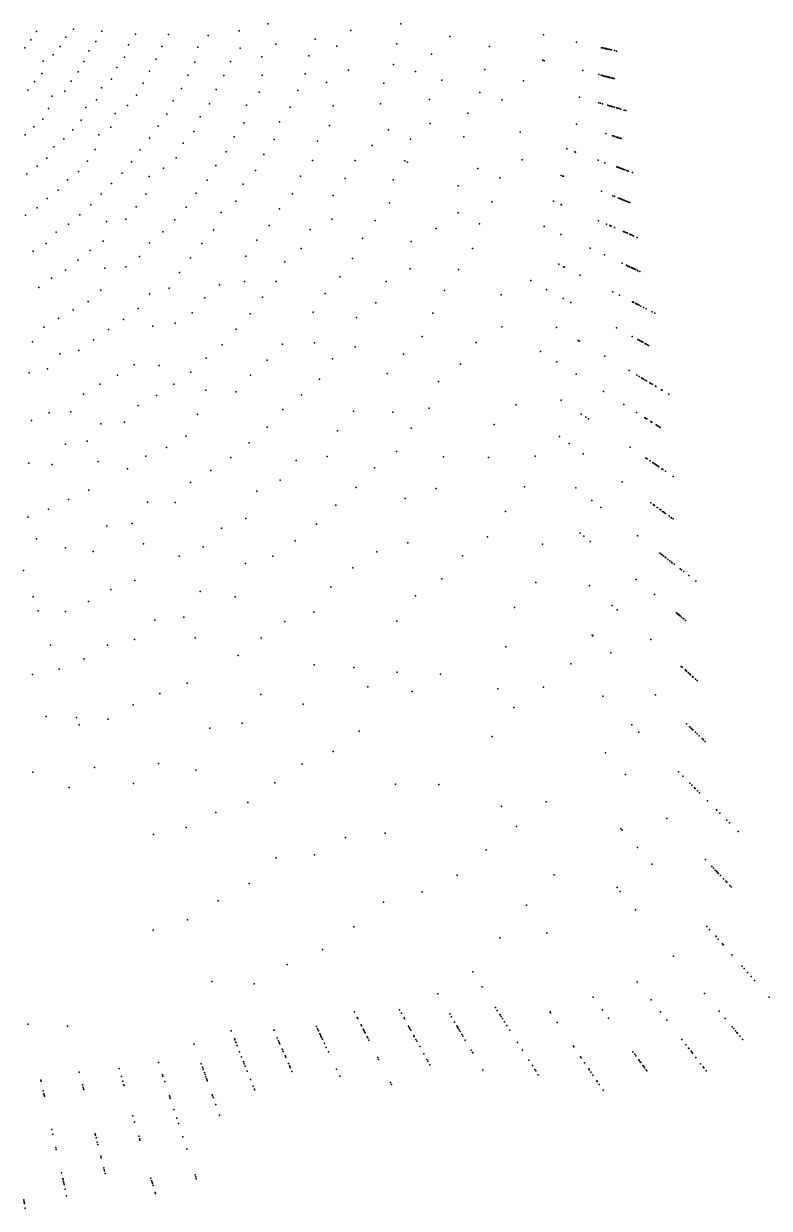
# Model space of a CAD drawing. Header units: millimetres. Extents: x -1492 to 2273, y -3124 to 2390.
# Drawn here: x 580 to 2273, y -3058 to -369 of the extents above; entities that cross this region are included whole.
import ezdxf

# ---------------------------------------------------------------- set-up
doc = ezdxf.new("R2010")
doc.units = ezdxf.units.MM

msp = doc.modelspace()

# ---------------------------------------------------------------- linework, layer by layer
for p in [(1134.2, -368.5, 1641.5), (1436.1, -368.7, 1681.8), (608.9, -386.4, 1666.6), (675.1, -399.2, 1666.7), (692.9, -380.9, 1680.3), (757.2, -385.8, 1668), (833.4, -392.2, 1675.5), (908.7, -393.2, 1674.1), (998.4, -395.3, 1692), (1068.8, -384.8, 1671.5), (1241.6, -403.4, 1683), (1322.8, -384.3, 1665.1), (1547.5, -397.3, 1701.4), (1760.8, -393.6, 1694.2), (582.2, -423, 1663), (595.9, -404.9, 1664.8), (662.2, -420.2, 1666.7), (743.2, -408.6, 1664.4), (818.1, -416.9, 1670.2), (893.6, -420.5, 1669.8), (975.2, -422, 1674.3), (1071.4, -424.2, 1695.5), (1152.5, -414.9, 1686), (1291.3, -419.6, 1641.2), (1427, -414.6, 1685.5), (1637.6, -420.5, 1690.7), (1835.2, -410.2, 1657.9), (1892.3, -423, 1504.1), (1892.7, -423.1, 1604.4), (1894.2, -423.4, 1147.9), (1894.4, -423.4, 1319.2), (1895, -423.6, 913.7), (1898.1, -424.3, 631.9), (1899.1, -424.5, 371.2), (1899.6, -424.6, 565.5), (1899.8, -424.7, 308.3), (1900.1, -424.7, 770.9), (1900.2, -424.7, 61.2), (1901.1, -424.9, 1070.9), (1901.2, -425, 1415.4), (1902.2, -425.2, 122.6), (1902.4, -425.2, 843.5), (1902.6, -425.3, 1237.2), (1905.6, -426, 501.4), (1908.7, -426.6, 996.5), (1910.8, -427.1, 704.9), (1913.4, -427.7, 438.2), (1915.1, -428.1, 247.9), (1921.8, -429.6, 186.1), (624.2, -453.5, 1639.6), (646.9, -439.6, 1662.2), (716.4, -454.7, 1665.3), (728, -430.5, 1659.9), (808.9, -444.7, 1679), (880.8, -448.8, 1671.6), (968.7, -455.8, 1687), (1049.2, -454, 1682.3), (1120.3, -443.6, 1658.5), (1227.2, -441.8, 1681.4), (1506, -437.5, 1670.1), (1758.9, -451.6, 0), (1762.3, -452.5, 1708.6), (1926.5, -430.6, 0), (620.7, -481.5, 1669.4), (703.3, -478, 1668.8), (791.2, -467.9, 1672), (865.8, -476, 1670.7), (1218.9, -482.6, 1690.1), (1317.6, -474.4, 1692.8), (1419.5, -461.2, 1693), (1469.4, -477.4, 1645.3), (1627, -472.7, 1694.2), (1849.8, -474.9, 1683.7), (604, -499.7, 1665.8), (687.2, -499.3, 1667.1), (779.3, -494.6, 1679), (851.3, -503.5, 1672.4), (952.9, -485.5, 1685.3), (1034, -486.5, 1681.4), (1121.5, -485.3, 1681.9), (1267.7, -501.9, 1648.1), (1398.1, -503.4, 1685.5), (1529.3, -496.9, 0), (1715.1, -498.3, 1677.1), (1885.9, -484.2, 1610.8), (1891.6, -485.7, 1418.9), (1894.8, -486.5, 1241.5), (1897, -487.1, 1076.7), (1898.3, -487.4, 922.2), (1901.1, -488.1, 777.1), (1903.2, -488.6, 638.4), (1904.1, -488.9, 1524.9), (1905.8, -489.3, 1337.2), (1906.4, -489.5, 1002.9), (1907.3, -489.7, 505.6), (1908.3, -490, 1165.2), (1908.5, -490, 852.7), (1908.5, -490, 440.4), (1909.6, -490.3, 572.8), (1910.1, -490.4, 710), (1914.3, -491.5, 377), (1914.3, -491.5, 313), (1916.1, -492, 249.9), (1918, -492.4, 187.2), (1919.8, -492.9, 124.7), (1920.7, -493.2, 62.3), (589.3, -519.5, 1669.4), (644, -532.8, 1640.3), (673, -522, 1671.5), (756.7, -514.2, 1664.1), (836, -530.5, 1674.1), (938.2, -515.8, 1687), (1017.2, -518.3, 1679.8), (1114.2, -524.3, 1694.9), (1202.1, -520.2, 1688.6), (1616, -525.1, 1699.2), (1841.9, -535.1, 1691), (636.1, -560.8, 1664.4), (720.6, -558.9, 1658.8), (745.2, -541.4, 1675.5), (815.5, -554.2, 1667.3), (919.2, -543.6, 1682.7), (1001.4, -550.5, 1681.4), (1085.7, -553.2, 1677.1), (1185.1, -557.7, 1688.6), (1282.3, -554.9, 1689), (1390.2, -550.4, 1696), (1501.3, -540.5, 1699.2), (1666, -541.3, 1645), (1886.4, -548, 924.4), (1890, -549.1, 1082), (1894.2, -550.3, 1631.8), (1906.2, -553.8, 785.9), (1909.4, -554.7, 1261.9), (1909.4, -554.7, 1351.2), (1910.6, -555.1, 1543.3), (1912.4, -555.6, 647.1), (1913, -555.8, 380), (1913.3, -555.9, 862.2), (1913.5, -555.9, 1178.4), (1914, -556.1, 315.7), (1915.3, -556.5, 579.5), (1915.8, -556.6, 62.7), (1917.8, -557.2, 125.6), (1921.7, -558.3, 1019.7), (1927.2, -559.9, 515.3), (1927.5, -560, 1458.3), (1929, -560.4, 723.2), (1932.4, -561.4, 449.8), (1935.9, -562.4, 254.7), (1943.6, -564.7, 191.3), (623.5, -585.5, 1678.7), (710.1, -587.4, 1676.4), (787.4, -572.1, 1645.7), (904.8, -574.2, 1688.7), (980.7, -580, 1676.5), (1160.5, -591.3, 1679.1), (1588.8, -572, 1688.6), (1947.5, -565.8, 0), (602.9, -602.9, 1673.3), (691.3, -609.5, 1676.4), (777.9, -603.4, 1664.7), (885, -601.5, 1686.1), (966.3, -613.2, 1683.9), (1080.1, -593.8, 1696.5), (1274.6, -599.8, 1702.8), (1408.7, -609.6, 1741), (1502.7, -595, 1721.1), (1707.8, -614.9, 1704.5), (1835.6, -596.4, 1701.6), (1902.3, -618.1, 1654.8), (583.3, -621.2, 1672.4), (670.8, -629.9, 1673.8), (750.3, -620.7, 1646.6), (865.3, -628.6, 1685.3), (941.9, -640.1, 1675.7), (1057.4, -625.3, 1690.8), (1148.3, -631.3, 1689.3), (1246.7, -635.2, 1691.3), (1371.5, -645.4, 1719.2), (1458.2, -631, 1691.9), (1579.2, -625.2, 1698.5), (1917, -622.9, 1563.5), (1917.7, -623.1, 1370.4), (1918.8, -623.5, 1193.2), (1921.2, -624.2, 727.3), (1921.9, -624.4, 1110.9), (1922, -624.5, 1468.3), (1922.4, -624.6, 1282.8), (1922.8, -624.7, 1030.1), (1925.9, -625.8, 952.9), (1925.9, -625.8, 801.8), (1926.3, -625.9, 876.5), (1927.8, -626.4, 127.5), (1928.4, -626.6, 658.8), (1928.9, -626.7, 589.2), (1929.2, -626.8, 386.9), (1929.9, -627, 521), (1931.5, -627.6, 454), (1934.1, -628.4, 322.1), (1934.3, -628.5, 256.9), (1935.4, -628.8, 64), (1937.2, -629.4, 192.5), (647.9, -647.9, 1666.7), (742.3, -654.4, 1673.3), (844.2, -654.9, 1683.6), (1039.7, -659.8, 1694.9), (1125.3, -665.5, 1685.4), (1813.1, -652.8, 1698.9), (1831.9, -659.5, 61.2), (1832.8, -659.9, 0), (610.1, -692, 1678.1), (632.5, -673.6, 1680.8), (724.7, -680.5, 1681), (824.5, -682.1, 1686.1), (897.6, -696.2, 1671.5), (926.3, -673, 1684.8), (1016.5, -690.8, 1691.7), (1235.6, -679.3, 1704.4), (1332.8, -679.1, 1696.8), (1445.1, -680, 1700.7), (1451.3, -682.9, 0), (1611.3, -697.3, 1755.7), (1712.1, -677.9, 1729.2), (1884.7, -678.5, 1455.3), (1900.1, -684.1, 1670.7), (1926.8, -693.7, 1391.7), (1928.5, -694.3, 1589.9), (1928.9, -694.5, 811.7), (1929, -694.5, 595.6), (1929.1, -694.5, 887.2), (1930.2, -694.9, 324.9), (1931.2, -695.3, 1302.6), (1933.2, -696, 1046.9), (1934.3, -696.4, 1130.2), (1934.6, -696.5, 668.1), (1936.2, -697.1, 392.6), (1937.6, -697.6, 969.1), (1939.6, -698.3, 1219.2), (1940, -698.5, 129.7), (587.1, -709.7, 1675.5), (679.2, -723.2, 1677.6), (704.1, -704.1, 1683.6), (803.1, -708, 1687), (864.9, -715.5, 1651.7), (996.2, -723.8, 1694.9), (1106.4, -702.1, 1689.3), (1208.7, -714.8, 1697.4), (1309.7, -720, 1695.2), (1419.3, -723.2, 1696.3), (1661.2, -718.8, 1699.7), (1800.8, -713, 1707.5), (1804.7, -714.5, 61), (1805.6, -714.9, 0), (1943.1, -699.6, 743.5), (1944.8, -700.2, 530.7), (1949.4, -701.8, 463.1), (1952.8, -703, 262.2), (1962.4, -706.5, 197.2), (658.1, -746.5, 1682.8), (778.9, -731.4, 1683.6), (1078.2, -732.8, 1680.7), (1566.3, -737, 1731), (1892, -749.1, 1683.4), (633.1, -765.2, 1679.3), (732.1, -779.6, 1685.3), (755.9, -755.9, 1684.4), (857.2, -755.7, 1681.4), (971.1, -753.3, 1691.7), (1061.6, -771.3, 1691.7), (1189.9, -755.2, 1703.6), (1282.4, -758.4, 1690), (1410.3, -775.3, 1713.8), (1643, -773.2, 1705.2), (1783, -771.6, 1712.8), (1800.7, -779.2, 61.7), (1801.6, -779.6, 0), (1918.1, -759.4, 1498.8), (1921.8, -760.9, 1311.7), (1931, -764.5, 1141.8), (1934.1, -765.8, 978.9), (1934.8, -766, 130.9), (1935.6, -766.3, 824.2), (1938.1, -767.3, 1616.8), (1938.7, -767.6, 1417), (1939.2, -767.8, 677.7), (1939.9, -768.1, 1233.9), (1943, -769.3, 904.3), (1943.5, -769.5, 1065.1), (1944.7, -770, 753), (1946.4, -770.6, 608.2), (1947, -770.9, 537.7), (1950, -772, 468.8), (1950.8, -772.4, 400.2), (1953.3, -773.4, 332.7), (1953.7, -773.5, 265.5), (1956.8, -774.8, 198.9), (583.5, -803.1, 1678.4), (610.3, -786.7, 1683.6), (707.3, -802.3, 1685.3), (835.1, -784.2, 1685.6), (948.8, -784.9, 1694.9), (1028.2, -797.5, 1677.5), (1160.9, -788.9, 1696.7), (1566.3, -798.1, 1757.9), (681.4, -823.7, 1684.4), (768, -817.8, 1650.8), (812, -812, 1689.7), (923.3, -814, 1694.1), (1137.6, -826.5, 1699.8), (1279.8, -812.2, 1719.2), (1378.2, -815.1, 1705.1), (1614.7, -822.7, 1701.8), (1762, -829.1, 1716.8), (1885.2, -815.8, 1699.4), (1903.6, -823.7, 1608.9), (1911.3, -827.1, 1415.3), (1914.1, -828.3, 1233.4), (1921.7, -831.6, 1066.9), (653.2, -842.1, 1679.4), (895.5, -840.9, 1690.8), (1011.1, -836.4, 1691.7), (1109.1, -860.3, 1696.7), (1230.1, -836, 1687), (1349, -856.1, 1701.4), (1516.9, -833.9, 1731), (1799.7, -846.9, 62.5), (1942.4, -840.6, 614.9), (1943.1, -840.9, 916.2), (1943.4, -841, 335.4), (1946.1, -842.2, 200.4), (1948.7, -843.3, 1167.3), (1949, -843.4, 1542.9), (1951, -844.3, 133.7), (1951.2, -844.3, 1349.2), (1951.5, -844.5, 1000.6), (1956.6, -846.7, 844.1), (1957.8, -847.2, 693.1), (1959.2, -847.8, 548.1), (1959.9, -848.1, 407.4), (1962.7, -849.3, 769.9), (1964.9, -850.3, 270.5), (1973.1, -853.8, 480.6), (601.5, -885, 1686.1), (630.5, -867.9, 1690.3), (730.9, -883.5, 1687.2), (760.5, -862.6, 1692.2), (865.8, -865.8, 1685.2), (984.3, -867.8, 1691.7), (1210.2, -879.3, 1696.8), (1459.5, -863.2, 1695.6), (1598.9, -879, 1713.4), (1866.4, -878.2, 1706.4), (702.4, -905.6, 1686.4), (842.6, -897.2, 1694.1), (958.4, -900, 1694.9), (1084, -896.7, 1700.5), (1172.6, -909.5, 1683.2), (1326.6, -901.5, 1708), (1899.1, -893.6, 132), (1939, -912.4, 1662.2), (674.3, -928.1, 1688.1), (764.3, -923.9, 1650.4), (811.6, -920.6, 1689.2), (933.5, -933.5, 1702), (1457.3, -924.9, 1726.1), (1567.4, -926.9, 1710), (1795.2, -914.7, 1776.3), (1806.1, -920.2, 0), (1807.8, -921.1, 63.8), (1844, -939.6, 1712.1), (1948.9, -917.1, 1366.9), (1951.3, -918.2, 1185.6), (1952.5, -918.8, 1466.5), (1954.3, -919.6, 1016.3), (1956, -920.4, 855.9), (1959.4, -922, 703.6), (1961.1, -922.8, 1574.7), (1961.5, -923, 1104.6), (1961.9, -923.2, 1282.3), (1962.3, -923.4, 938.5), (1964.9, -924.6, 557.6), (1965.7, -925, 782.1), (1967.2, -925.7, 631.6), (1969.6, -926.8, 415.2), (1970.1, -927, 486.7), (1974.2, -929, 345.6), (1974.9, -929.3, 275.7), (1979.1, -931.3, 206.8), (614.1, -967.7, 1686.4), (642.9, -946, 1683.1), (1024.1, -961.7, 1698.2), (1081.6, -953.5, 1742.9), (1153.1, -953.9, 1697.5), (1298.1, -943.1, 1708.7), (1403, -953.5, 1696.3), (1731.4, -951.8, 1741.9), (755.1, -973.5, 1695.7), (865.8, -982, 1687.8), (910, -969.1, 1713.8), (991.2, -991.1, 1694.4), (1122.1, -989.2, 1696.8), (1264.6, -980.9, 1704.3), (1535.7, -974.5, 1707.9), (1664.5, -984.4, 1704.9), (1767.5, -971.7, 0), (1805.2, -992.4, 64.7), (1917.8, -977.2, 1669.6), (1933, -984.9, 1474.3), (692.2, -1018.5, 1694.9), (725.9, -999.1, 1699.7), (839.6, -1014.9, 1698), (1379.2, -1002.1, 1704.8), (1822.4, -1001.9, 1720.4), (1962.5, -1000, 953.2), (1963.6, -1000.5, 1601.1), (1964.2, -1000.8, 349.2), (1964.5, -1001, 640.6), (1965.6, -1001.5, 1304.7), (1970, -1003.8, 875.4), (1970.7, -1004.1, 1215.9), (1972.7, -1005.2, 719.4), (1973.3, -1005.4, 1405.5), (1974.4, -1006, 1129.1), (1977.6, -1007.7, 1044.4), (1977.7, -1007.7, 139.6), (1981.5, -1009.6, 424.2), (1981.5, -1009.6, 571), (1987.7, -1012.8, 803.1), (1993.4, -1015.7, 282.6), (658.6, -1037.7, 1691.7), (806.5, -1039.8, 1696.5), (924, -1048.1, 1689), (962.6, -1025, 1699.8), (1093.8, -1027.2, 1702), (1237.4, -1023.7, 1710.2), (1335.3, -1035.8, 1690), (1509.1, -1025.6, 1713.4), (2006.9, -1022.6, 503.5), (2013.6, -1026, 213.6), (625.6, -1057.9, 1691.7), (772, -1062.6, 1693.3), (873.2, -1055.5, 1655.8), (1062, -1062, 1703.5), (1665.7, -1057.1, 1739.2), (1790, -1058.6, 1720.4), (1926.3, -1059, 1705.1), (599.8, -1090.9, 1713.5), (738.3, -1086.3, 1693.3), (1030.8, -1097.7, 1708), (1167.7, -1096.5, 1705.8), (1240.1, -1093.3, 1760.5), (1332.7, -1102.5, 1729.6), (1485, -1078.9, 1723.7), (1607.5, -1092.4, 1713.5), (1839.4, -1087.8, 67.2), (1842, -1089.3, 0), (1962, -1078.6, 1521.6), (1974.4, -1085.4, 1637), (1976.2, -1086.4, 1333.7), (1977.8, -1087.3, 1150), (1980, -1088.5, 977.8), (1982, -1089.6, 1243.4), (1982.1, -1089.7, 814.3), (1982.2, -1089.7, 1435.5), (1982.7, -1090, 735.1), (1983.8, -1090.6, 1065.3), (1984.8, -1091.1, 896.7), (1986.1, -1091.9, 581.9), (1991, -1094.6, 660.1), (1991.8, -1095, 508.1), (1992.4, -1095.3, 360.1), (1992.7, -1095.5, 433.8), (1993.2, -1095.8, 143.1), (1997, -1097.9, 287.9), (1998.7, -1098.8, 215.6), (661.4, -1118.4, 1675.1), (704.8, -1110.5, 1695.7), (994.5, -1128, 1705.8), (1280.9, -1129.3, 1707.7), (1442.3, -1118.8, 1714.1), (1753.3, -1112.7, 1717.9), (1899.6, -1123.4, 1711.8), (633.4, -1152.1, 1694.9), (830.3, -1142.8, 1707.5), (887.6, -1144.3, 1750.6), (1132.7, -1132.7, 1705.8), (1571.8, -1141.9, 1712.8), (1790.8, -1136.5, 0), (1954.8, -1156.1, 1068.7), (591.8, -1161.6, 1680.7), (792.5, -1166.2, 1704.4), (959.4, -1159.7, 1707.2), (1095.1, -1166.2, 1703.6), (1251.5, -1175.3, 1716.8), (1405.3, -1162.6, 1712.7), (1522.1, -1180.6, 1698.2), (1834.7, -1164.3, 68.3), (1972.1, -1166.3, 1664.6), (1977.5, -1169.5, 144.5), (1982.8, -1172.6, 996.8), (1984.2, -1173.5, 365.1), (1984.6, -1173.7, 669.9), (1986, -1174.5, 749.7), (1987.8, -1175.6, 440.5), (1987.8, -1175.6, 1365.8), (1991.3, -1177.6, 1271.8), (1994.2, -1179.4, 1470.3), (715.5, -1209.8, 1699), (753.5, -1187.3, 1699.8), (920.9, -1187.2, 1704.2), (993.1, -1200.5, 1659.1), (1061.6, -1204.1, 1709.4), (1896.7, -1203.7, 1742.5), (2001.9, -1183.9, 1580.6), (2003.9, -1185.1, 921.8), (2007.1, -1187, 1188.1), (2014.9, -1191.6, 842.8), (2015.9, -1192.2, 601.3), (2028.6, -1199.7, 526.8), (2029.8, -1200.4, 297.9), (2045.5, -1209.7, 224.6), (839.7, -1235.6, 1694.5), (881.2, -1212.9, 1700.5), (1211, -1211, 1712.6), (1698, -1233.7, 1736.3), (1800.3, -1223.5, 1800.7), (1943.2, -1233.2, 144.8), (637.8, -1251.8, 1698.2), (686.9, -1249.5, 1723.6), (974.2, -1256, 1692.7), (1168.5, -1244.3, 1706.9), (1329, -1248, 1712.1), (1418.4, -1250.5, 1775.7), (1501, -1241.7, 1717.4), (1846.2, -1254.7, 1731.5), (1856.8, -1261.9, 0), (1971.4, -1251.1, 1696.3), (1990.7, -1263.3, 1020.3), (1990.9, -1263.5, 1602.5), (1991.3, -1263.7, 1394.8), (597.4, -1269.4, 1695.9), (755.1, -1276.8, 1682.5), (808.3, -1273.6, 1711), (1132.6, -1284.7, 1712.6), (1459.6, -1286.8, 1715.4), (1648.7, -1278.9, 1726.1), (1862.5, -1265.8, 70.8), (1992.8, -1264.7, 1202.6), (1994.8, -1265.9, 850.6), (2004.2, -1271.9, 939.8), (2004.7, -1272.2, 1117.2), (2005.8, -1272.9, 1306), (2005.9, -1273, 771.9), (2006.8, -1273.5, 1508.3), (2016.3, -1279.6, 533.8), (2018.3, -1280.9, 613.8), (2019.8, -1281.8, 378.9), (2021.2, -1282.7, 456.6), (2023.8, -1284.3, 302.8), (2025.4, -1285.3, 696.9), (2025.8, -1285.6, 226.8), (723.5, -1316.1, 1703.5), (948.4, -1305.3, 1718.2), (1292.8, -1292.8, 1716.8), (1796.9, -1305.5, 1722.9), (674.3, -1323.4, 1684.8), (904.2, -1330.5, 1713.1), (1092.1, -1320.1, 1713.3), (1426.6, -1339.7, 1725.4), (1818.7, -1321.3, 0), (1850.9, -1344.8, 71.9), (1957.2, -1330.1, 1719.3), (591.2, -1366.2, 1688.5), (644.5, -1369.7, 1717), (748.9, -1362.3, 1655.5), (857.2, -1350.7, 1703.6), (1050.1, -1353.8, 1713.3), (1198.9, -1359.9, 1702.5), (1269, -1351.3, 1740.8), (1533.4, -1351.8, 1691.1), (1635.6, -1353.1, 1756.1), (1741.3, -1350.7, 1709.4), (1993.2, -1354.6, 783), (1995.3, -1356, 868.5), (1996, -1356.5, 1326.8), (2002.4, -1360.8, 1047.7), (2008.6, -1365.1, 1142.8), (2009.8, -1365.9, 543.2), (2012.4, -1367.6, 230), (2014, -1368.7, 1440.1), (2014.6, -1369.1, 1655.3), (2017.1, -1370.8, 965.6), (2018, -1371.4, 626.4), (815.8, -1379.4, 1706.5), (1005, -1383.2, 1709.8), (1376.9, -1376.9, 1716.8), (2019.8, -1372.6, 709.5), (2022.4, -1374.4, 1551.8), (2029.5, -1379.3, 1250.3), (2030.1, -1379.6, 310.1), (2031.4, -1380.6, 154.5), (2037.6, -1384.7, 470), (2055.3, -1396.8, 393.6), (958.7, -1410.6, 1705.5), (1162.6, -1405.3, 1712.7), (1334.6, -1421.2, 1718.8), (1516.5, -1424.1, 1721), (1716.9, -1420.3, 1728.4), (1833.8, -1422.5, 72.9), (1939.3, -1409, 1741.6), (681.7, -1448.8, 1705.1), (727.5, -1427.9, 1706.5), (1109.4, -1430.2, 1699.7), (1446.5, -1446.5, 1692.4), (1870.3, -1450.8, 0), (636.4, -1470.7, 1706.5), (860.6, -1455.2, 1690.7), (923.7, -1455.6, 1723.9), (1288.8, -1461.8, 1718.1), (1673.8, -1475.7, 1730.8), (1890.9, -1466.7, 1738.7), (2004.6, -1456.4, 981), (2010.1, -1460.4, 1688.5), (2010.3, -1460.6, 894.6), (2012, -1461.8, 808.1), (2012.9, -1462.5, 722.9), (2018.9, -1466.8, 1174.3), (2019.6, -1467.3, 1080.2), (2025, -1471.3, 157.5), (2026.2, -1472.1, 1376.8), (2026.7, -1472.5, 1589.8), (2031.1, -1475.7, 644.6), (2032.8, -1476.9, 1280.2), (2034.8, -1478.3, 1487.4), (589.4, -1488.7, 1705.1), (826.4, -1503.2, 1715.4), (1084.1, -1492.1, 1731.9), (1244.6, -1504.5, 1721.4), (2037.8, -1480.5, 563), (2045.6, -1486.2, 400.5), (2050.6, -1489.9, 239.6), (2051.1, -1490.2, 483.6), (2054.8, -1492.9, 320.9), (768.8, -1508.9, 1693.5), (1028.9, -1513.9, 1718.9), (1843.8, -1525.3, 0), (1852, -1532.1, 1746.3), (1974.3, -1531.4, 1698.1), (608.9, -1537.8, 1653.9), (674.5, -1558.8, 1698.5), (852, -1549.7, 1660.7), (987.4, -1556, 1730.5), (1196.7, -1542.8, 1721.4), (1452.6, -1546.9, 1755.5), (1633, -1533.4, 1737.6), (1758.1, -1549.9, 1702.8), (1866.8, -1544.3, 76.1), (737.3, -1566.9, 1731.7), (932.9, -1577.4, 1720.9), (1145.9, -1577.2, 1718.8), (1381.9, -1567.5, 1728.7), (1576.7, -1576.7, 1729.6), (2024.8, -1570.6, 1014.5), (2027.5, -1572.7, 745.5), (2029.9, -1574.5, 406.9), (2032.7, -1576.7, 660.5), (2037.1, -1580.1, 1417.3), (2038.4, -1581.2, 1116.4), (2043, -1584.7, 930.8), (579.6, -1610, 1711.2), (1083.2, -1593.8, 1698.9), (1327.1, -1604.2, 1722.3), (2047.2, -1588, 163), (2051.4, -1591.2, 495.2), (2052.8, -1592.3, 1648.7), (2057.2, -1595.7, 1326.6), (2070.5, -1606.1, 1233.1), (2073.7, -1608.5, 1552.1), (2074.1, -1608.8, 852.9), (2079, -1612.6, 332.4), (832, -1632.9, 1720.9), (1529.7, -1628.9, 1733.3), (1743.3, -1637.1, 1737.5), (1971.1, -1630.6, 1738.5), (2090.5, -1621.6, 591.4), (2106.6, -1634.1, 252), (777.8, -1652.9, 1715.5), (980.2, -1657.4, 1697.6), (1277.4, -1646.9, 1724.2), (1469.9, -1667.3, 1724.1), (1864.6, -1643.9, 78.1), (2012.2, -1664.6, 1657.3), (601.2, -1670, 1206.2), (727.2, -1680.6, 1719.6), (1059.9, -1670.1, 1743.9), (1916.5, -1689.7, 0), (612.6, -1701.7, 1698.4), (674.4, -1703.3, 1720.3), (943.5, -1716.3, 1726.7), (1238.7, -1704.9, 1743.3), (1694.4, -1694.4, 1741), (1927.6, -1699.4, 1746.4), (2062.6, -1706.3, 1583.1), (2064.8, -1708.1, 1473.2), (2064.8, -1708.1, 168.6), (2065.8, -1709, 1366.1), (2066.3, -1709.4, 1160.5), (2066.8, -1709.8, 1062), (2068.1, -1710.9, 253.7), (2068.3, -1711.1, 966.4), (2069.2, -1711.8, 1263.7), (2069.6, -1712.1, 780.3), (2070.9, -1713.2, 873.3), (2073.9, -1715.7, 601.6), (2074, -1715.8, 691.1), (2077.6, -1718.7, 427.1), (2079.1, -1720, 514.7), (877.9, -1723, 1704.9), (1172.8, -1725.8, 1726.1), (1426.9, -1724.8, 1736.4), (2083.1, -1723.3, 341.5), (831.4, -1766.7, 1721.4), (969.2, -1763, 1664.3), (1118.9, -1763, 1727.4), (1870.8, -1756.8, 1744.1), (1872.7, -1758.6, 0), (2003.9, -1766.7, 1695.3), (640.7, -1779.5, 1200.2), (770.1, -1779.6, 1709.5), (1674.7, -1783.4, 1777.5), (1913.3, -1796.7, 82.5), (716.8, -1810.5, 1716.8), (1066.5, -1803.3, 1733.2), (1239.6, -1824, 1710.6), (1822.3, -1822.3, 1751.4), (2073.5, -1828, 1094.4), (2074.3, -1828.7, 710), (599.9, -1846.3, 1711.5), (660.4, -1834.3, 1718.8), (1329.7, -1830.2, 1754.8), (1427.7, -1840.6, 1806.8), (1526.4, -1845.1, 1739.8), (2075.2, -1829.6, 1409.6), (2082.3, -1835.8, 350.7), (2082.7, -1836.2, 999.6), (2084.2, -1837.4, 1643.2), (2085, -1838.2, 1308), (2089.3, -1841.9, 622.6), (2091.4, -1843.8, 1206.5), (2091.6, -1844, 1532.9), (2093.3, -1845.5, 810.7), (2094.5, -1846.6, 907.3), (2098.9, -1850.4, 443.2), (2100.7, -1852, 264.7), (950.8, -1866, 1732.5), (1361.4, -1873.9, 1682.8), (1656.4, -1878.8, 1819.8), (1760.8, -1875.1, 1748.1), (2105.9, -1856.6, 176.6), (2109.5, -1859.8, 536.5), (889.1, -1889.4, 1727.4), (1118.6, -1891.4, 1704.5), (1461.8, -1884.5, 1732.8), (1895.5, -1895.5, 84.2), (2015.1, -1892.3, 1754.3), (828.7, -1914.9, 1726.1), (1214.3, -1913.4, 1757.8), (1693.4, -1920.8, 1740.2), (630.7, -1941.2, 1688.5), (699.7, -1943.6, 1708.9), (705.7, -1960.1, 1513.6), (771.2, -1947.9, 1733.2), (1075.8, -1956.8, 1732.1), (1960.7, -1960.7, 1759.7), (2085, -1958, 1691.5), (1002.6, -1967.8, 1713.1), (1341.9, -1974.6, 1734.6), (1643.8, -1987, 1752.6), (1977.1, -1977.1, 0), (2092.1, -1964.6, 1577.7), (2092.9, -1965.3, 1351), (2096, -1968.3, 1244.3), (2098.1, -1970.2, 1036.2), (2099.9, -1971.9, 1467.8), (2105.7, -1977.4, 839.2), (2109.3, -1980.8, 646.8), (2113.9, -1985.1, 459.3), (2120.8, -1991.5, 945.3), (2122.8, -1993.4, 275.3), (2123.1, -1993.7, 555.6), (2123.4, -1994, 368), (2123.5, -1994.1, 1153.3), (2123.9, -1994.4, 748.1), (2128, -1998.3, 183.7), (1282.7, -2021.2, 1739.2), (1901, -2024.3, 0), (600.8, -2068.1, 1273.6), (740.6, -2057.1, 1695.9), (886.2, -2047.9, 1730.8), (970.9, -2063.4, 1768.8), (1212, -2049.4, 1729.8), (2066.9, -2066.9, 1728.7), (829, -2093.8, 1746.8), (1150.2, -2092.1, 1734.6), (1423.9, -2095.3, 1721.7), (1522.6, -2095.7, 1760.4), (1946.7, -2073, 1804.7), (2076.9, -2076.9, 184.8), (2093.1, -2093.1, 468.8), (2097.5, -2097.5, 861.8), (683.3, -2103, 1307.7), (2103.2, -2103.2, 567.4), (2103.9, -2103.9, 1287.6), (2104.9, -2104.9, 967.2), (2110.1, -2110.1, 1404.2), (2114.8, -2114.8, 1644.2), (1088.6, -2136.6, 1742.2), (1664.7, -2146.2, 1845.9), (1766.4, -2135.2, 1758.6), (2132.8, -2132.8, 1194.2), (1016.2, -2159.5, 1734), (2040.5, -2172.9, 1762.8), (2153.5, -2153.5, 1551.7), (2154, -2154, 782.1), (2160.9, -2160.9, 1100.2), (2177.2, -2177.2, 688.2), (949.1, -2193.3, 1736.3), (1699.4, -2190.9, 1759.7), (1936.4, -2196.4, 1858.2), (1939.3, -2199.7, 92.2), (2183.2, -2183.2, 390), (2202.7, -2202.7, 294.5), (874.7, -2209.2, 1726.3), (1310.6, -2216.1, 1749.8), (1400.4, -2206.7, 1776.2), (1240, -2255.5, 1749.2), (1630.3, -2243.9, 1760.2), (1974.1, -2239.1, 1765.3), (1152.8, -2262.4, 1725.6), (2007.1, -2276.6, 0), (2128.4, -2266.5, 1709.3), (2142.9, -2281.9, 1127), (2146.3, -2285.6, 910.9), (1564.2, -2301.7, 1766.1), (1784.7, -2300.8, 1722.1), (2150.7, -2290.3, 197.7), (2153.1, -2292.8, 1602.6), (2153.9, -2293.7, 98.9), (2155.2, -2295, 703.7), (2155.5, -2295.4, 1362.6), (2155.6, -2295.5, 1023.2), (2158.2, -2298.2, 809.5), (2162.5, -2302.8, 602.6), (2169.2, -2310, 400.3), (1092, -2320.7, 1743), (1484.8, -2339.7, 1758.6), (1927.4, -2329.9, 1788.3), (1934.6, -2338.5, 0), (2174.4, -2315.5, 503.1), (2176.7, -2318, 300.6), (2183.8, -2325.5, 1263), (2186.5, -2328.4, 1503), (1021.2, -2359.9, 1747.5), (1397.3, -2362.7, 1742), (1721.6, -2369.6, 0), (1969.3, -2380.5, 97.1), (951.5, -2403.1, 1756.5), (1329.7, -2418.7, 1751.6), (2131.8, -2418.1, 202.8), (873.5, -2426.3, 1525.1), (1660.9, -2444, 1747.5), (1768.2, -2433.8, 1779.1), (2137.8, -2424.9, 512), (2151.6, -2440.5, 945.2), (2152.3, -2441.3, 1789.2), (2157.3, -2447, 837.6), (1258.8, -2470.6, 1759.7), (2166.7, -2457.6, 1417.8), (2168.7, -2459.9, 1298.4), (2056.1, -2485.4, 1773.3), (2188.4, -2482.3, 1686.1), (1178.4, -2504.3, 1756.4), (1599.9, -2521.1, 1765.9), (2211.4, -2508.3, 1203.9), (2216.4, -2514, 1577.1), (2223.9, -2522.6, 1092.7), (1007, -2543.5, 1736.1), (1102.9, -2548.6, 1762.3), (1621.4, -2554.9, 0), (1973.3, -2543.9, 1770), (2232, -2531.7, 643.8), (2232.4, -2532.1, 754.6), (2239.9, -2540.7, 427.9), (1520.4, -2570.8, 1766.4), (1873.3, -2578.4, 1752.1), (2126.4, -2570.4, 1699.7), (2273.4, -2578.6, 325), (1433.5, -2607.5, 1759.8), (1651.3, -2602.1, 1333.6), (1655.5, -2608.7, 1223.3), (1894.3, -2607.3, 1642.1), (2004.8, -2584.5, 1666.6), (1331, -2612.1, 1733.8), (1337.4, -2624.8, 1060.6), (1338.5, -2627, 1167.3), (1437.6, -2615, 1404.2), (1443.7, -2626, 1186.5), (1444.9, -2628.2, 1297.9), (1547.6, -2616.8, 1430.6), (1551.5, -2623.4, 1318.9), (1558.4, -2635.2, 1559.9), (1661.5, -2618.1, 1459.1), (1661.7, -2618.5, 1704.9), (1664.2, -2622.4, 1118.2), (1667.2, -2627, 1585.3), (1672, -2634.6, 1013.9), (1775.2, -2612.1, 1736.2), (1776.5, -2614, 1487.2), (1908.3, -2626.5, 1527.7), (2025.9, -2611.7, 1555.4), (2040.6, -2630.7, 104.6), (2159.4, -2610.2, 1594.1), (2173.3, -2627, 1475.4), (590.1, -2640.1, 1716.8), (679, -2644.5, 1614.7), (1051.2, -2655.1, 1455), (1148.2, -2653.4, 1709.9), (1148.5, -2654, 1360.8), (1244.7, -2645.2, 1489.5), (1247.2, -2650.3, 1732.3), (1249, -2654.3, 1380.4), (1249.4, -2655.1, 1161.8), (1252.7, -2662.1, 1059.2), (1346, -2641.7, 662.7), (1347, -2643.6, 1396.1), (1350.8, -2651.1, 1287.6), (1352.3, -2654, 1517.7), (1352.7, -2654.9, 968.1), (1353.9, -2657.2, 765.7), (1355.3, -2659.9, 377.1), (1453.9, -2644.6, 1537.7), (1455.5, -2647.5, 1087.7), (1457, -2650.3, 982.7), (1458.8, -2653.5, 0), (1563.7, -2644.1, 998.1), (1564.7, -2645.8, 1106.7), (1564.7, -2645.8, 1217), (1565.4, -2646.9, 687.4), (1566.6, -2649, 1691.9), (1568.9, -2652.8, 791.3), (1571.1, -2656.6, 896.7), (1677.4, -2643.2, 909.5), (1684.1, -2653.8, 807), (1791.4, -2636, 1623.9), (2189.1, -2646.1, 1115.9), (2192.4, -2650.1, 883.1), (2196.9, -2655.5, 1240.8), (2199.4, -2658.6, 1366.1), (2199.5, -2658.8, 326.2), (2199.9, -2659.3, 1002.7), (2200.9, -2660.4, 771.8), (966.8, -2685.4, 1569.1), (1058.3, -2673, 1138.2), (1059.2, -2675.2, 1035.9), (1059.2, -2675.3, 1354), (1061.5, -2681, 1705.3), (1061.9, -2681.9, 1248.2), (1064.3, -2688.2, 939.4), (1155.8, -2670.9, 1259.3), (1158.8, -2677.9, 948.1), (1160.3, -2681.3, 1488.6), (1161.7, -2684.6, 1053.1), (1253.2, -2663.1, 1273.7), (1253.5, -2663.7, 561.6), (1254.9, -2666.8, 658.8), (1254.9, -2666.9, 756.8), (1255.7, -2668.5, 958.3), (1256.1, -2669.3, 857.1), (1257.8, -2673, 467.9), (1258.4, -2674.2, 373.4), (1262.8, -2683.5, 280.3), (1360, -2669.1, 283.2), (1360.6, -2670.3, 1647.6), (1361.1, -2671.3, 871), (1363.7, -2676.4, 573), (1465.7, -2666, 781.1), (1466.1, -2666.8, 884.1), (1466.6, -2667.7, 1673.6), (1470.6, -2675.1, 682.3), (1472.7, -2678.8, 583.1), (1575.1, -2663.3, 590.2), (1577.2, -2666.9, 391.4), (1582.7, -2676.2, 293.9), (1701.6, -2681.3, 709.8), (2074.7, -2674.7, 0), (2084.1, -2686.8, 1471.4), (2206.2, -2666.9, 217.8), (2206.5, -2667.2, 660.3), (2206.7, -2667.4, 548.3), (2212.8, -2674.8, 438.5), (1070, -2702.6, 1598), (1074.7, -2714.3, 848.1), (1166.9, -2696.6, 1615.3), (1167.2, -2697.3, 560.6), (1169.4, -2702.4, 1165.8), (1173.6, -2712.1, 468), (1174.8, -2714.7, 661.2), (1267.1, -2692.7, 1636), (1271.8, -2702.8, 187.9), (1383.8, -2715.8, 0), (1479.3, -2690.9, 486.4), (1488.3, -2707.3, 390.3), (1596.3, -2699.2, 496.7), (1599.1, -2704, 98.7), (1599.9, -2705.3, 0), (1712.7, -2698.8, 609.7), (1828.2, -2690.2, 1056.8), (1829.2, -2691.6, 1408.3), (1844.7, -2714.3, 626), (1845.9, -2716.1, 0), (1963.6, -2702.6, 1445.6), (1967.7, -2708.3, 1205.2), (1970.5, -2712.1, 974), (2089.9, -2694.3, 762.2), (2090.5, -2695.1, 322.4), (2095.6, -2701.6, 877.9), (2097.4, -2703.9, 1232), (2098.8, -2705.8, 1355.8), (2099.1, -2706.1, 432.6), (2106.6, -2715.9, 1116.8), (796.3, -2740.8, 1569.1), (886, -2726.9, 1576.3), (983, -2730.4, 1478.6), (985.5, -2737.3, 1151.9), (987.2, -2742.1, 556), (987.5, -2743, 1371.9), (1078.9, -2725.1, 752.5), (1079.2, -2725.8, 655.3), (1080.8, -2729.9, 560.1), (1083.1, -2735.7, 466), (1181.1, -2729.4, 0), (1183.4, -2734.7, 865.7), (1183.6, -2735, 187.5), (1184, -2736.1, 765.5), (1184.8, -2737.9, 376.9), (1185.3, -2739.1, 93.8), (1290.3, -2742.1, 95.2), (1386, -2720.2, 483.5), (1495.4, -2720.2, 293.4), (1497.7, -2724.3, 195.6), (1502.3, -2732.7, 98), (1727.4, -2722, 510.6), (1735.2, -2734.1, 409.1), (1740.7, -2742.9, 204.4), (1853.9, -2728, 311.8), (1863.3, -2741.7, 963.1), (1864.2, -2743.1, 1194.1), (1976.7, -2720.7, 1331.5), (1977.5, -2721.8, 105.7), (1977.8, -2722.2, 1093.3), (1980.1, -2725.4, 864.9), (1981.6, -2727.4, 643.1), (1986.1, -2733.6, 535.2), (1988, -2736.2, 427.3), (1990.2, -2739.2, 320.1), (2117.4, -2729.8, 659), (2123.2, -2737.2, 217.9), (2124.7, -2739.2, 1007.2), (618.6, -2767.4, 1558.9), (619.1, -2769.5, 1678.3), (705.9, -2749.2, 1560.4), (801.5, -2758.9, 1137.5), (804.7, -2769.7, 1469.6), (895.1, -2754.9, 1475.9), (896.1, -2758, 1364.6), (990.1, -2750, 369.2), (991.7, -2754.6, 1266.9), (993.4, -2759.4, 852), (995.2, -2764.2, 277.7), (995.3, -2764.5, 184.9), (996.2, -2767.1, 0), (996.7, -2768.4, 466), (1087.6, -2747, 373.2), (1095.1, -2765.8, 281.2), (1188.9, -2747.4, 283), (1297.8, -2757.9, 0), (1622.7, -2743.8, 200.6), (1742.8, -2746.2, 307.4), (1748.6, -2755.4, 102.6), (1864.5, -2743.5, 741.5), (1868.3, -2749.2, 1316), (1872.8, -2755.8, 855.5), (1881.4, -2768.5, 530.2), (1882.6, -2770.2, 210.7), (1993.3, -2743.6, 213.4), (1995.1, -2746, 758.7), (2130.3, -2746.3, 550.5), (623.9, -2791.2, 1457.3), (713.3, -2778, 1461.4), (714.5, -2782.8, 1137.5), (715.6, -2786.9, 1354), (716, -2788.6, 1245.8), (807.1, -2777.9, 1251.8), (807.6, -2779.6, 1362.1), (900.2, -2770.4, 1260.5), (900.2, -2770.4, 1153.3), (1101.1, -2781, 188.2), (1103.6, -2787.5, 0), (1104.2, -2788.9, 94.3), (1412.8, -2772.7, 195.8), (1414.8, -2776.8, 97.9), (1887.1, -2776.8, 424.1), (1896.1, -2790, 106), (625.5, -2798.3, 1349.3), (626.1, -2801.1, 1136.4), (626.6, -2803.4, 1243.1), (910.7, -2802.8, 0), (911.3, -2804.8, 185.5), (912.7, -2809, 92.8), (1008.1, -2800.1, 1071.4), (1008.9, -2802.4, 93.6), (1010.5, -2806.9, 766), (1016.1, -2822.3, 974.6), (827.4, -2847.9, 1067.7), (920.8, -2833.9, 1072.8), (1024.8, -2846.5, 676.2), (831.5, -2862.2, 93.7), (927.2, -2853.8, 283.6), (931.1, -2865.6, 380.6), (643.7, -2879.5, 1062.3), (645.9, -2889.7, 0), (741.8, -2889, 281.9), (742.6, -2892.3, 187.9), (744.1, -2898, 1077.2), (840.9, -2894.3, 0), (842.6, -2900.1, 190), (843.5, -2903.5, 285.8), (941, -2896, 482.3), (652.7, -2920, 188.2), (653.7, -2924.4, 94.2), (746.6, -2907.8, 379.3), (746.7, -2908.2, 94.4), (748.1, -2913.5, 0), (950.1, -2924.1, 586.5), (754.8, -2939.9, 579), (755.8, -2943.6, 481.3), (665.5, -2977.5, 483.2), (761.7, -2966.4, 786.4), (762.8, -2970.9, 685.6), (763.3, -2972.7, 891.7), (764.9, -2979.1, 999.4), (969, -2982.2, 1018.8), (668.5, -2990.8, 387.2), (669, -2992.8, 585), (669.9, -2997.1, 892.2), (670.9, -3001.2, 290.7), (671.6, -3004.4, 1000.3), (868.6, -2989.6, 393.3), (870.3, -2995.6, 1013.6), (871.3, -2998.9, 907.3), (872.1, -3001.8, 698.7), (873.4, -3006.2, 597.2), (970.4, -2986.5, 806.2), (970.5, -2986.8, 702), (971.8, -2991, 913.7), (579.7, -3039, 1005.2), (673.8, -3014.4, 793.1), (677.2, -3029.6, 693.9), (878, -3022, 808), (878.8, -3024.7, 498.9), (579.9, -3039.8, 691.7), (580.6, -3043.6, 795.6), (580.9, -3045.2, 591.4), (581.3, -3047.4, 491.4), (583.4, -3058.1, 393.3)]:
    msp.add_point(p)

doc.saveas('drawing.dxf')
